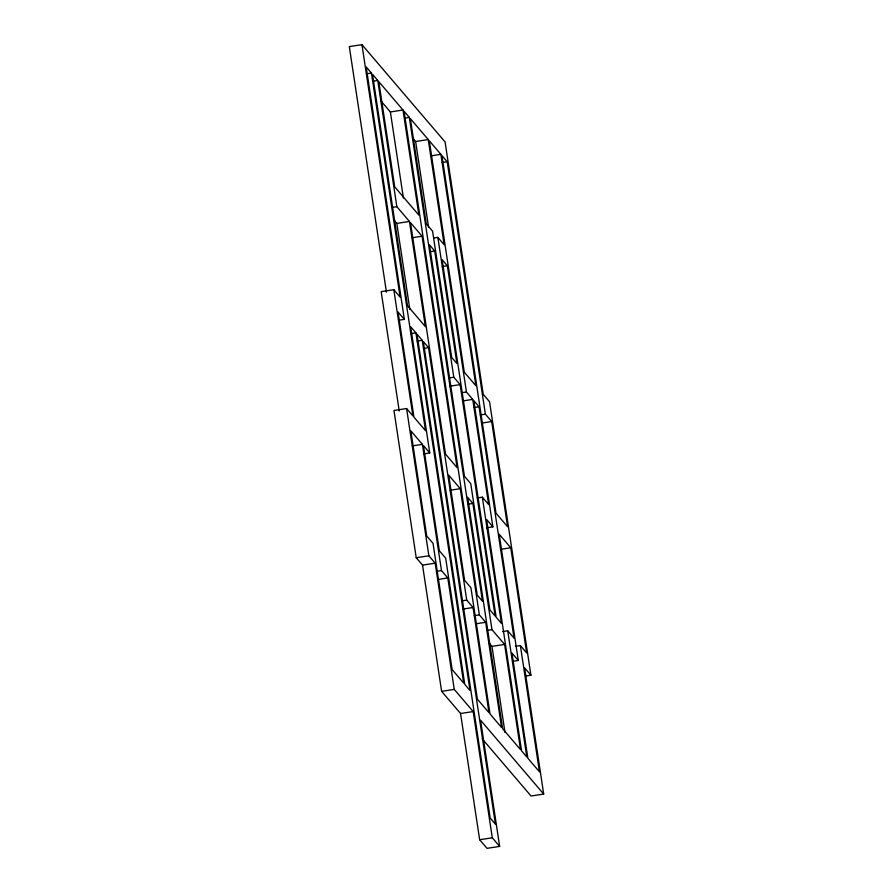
<?xml version="1.0" encoding="UTF-8"?>
<svg xmlns="http://www.w3.org/2000/svg" width="893" height="893" viewBox="0 0 893 893"><rect width="100%" height="100%" fill="white"/><g stroke="black" fill="none" stroke-linecap="round" stroke-linejoin="round"><path stroke-width="1.34" d="M525.865 676.001L530.911 675.231L489.554 401.75L483.247 394.36L445.071 141.92L361.944 44.65L349.308 46.592L386.446 292.134M366.387 73.851L371.443 73.07L425.526 430.694L413.95 417.154L398.044 311.97L404.35 319.359L399.294 320.14M372.705 81.241L377.75 80.459L396.838 206.685L409.463 221.453L425.369 326.637L407.487 305.707L372.493 74.309L377.75 80.459M380.507 100.418L390.375 111.96L403 110.006L418.906 215.191L394.717 186.871L378.811 81.687L403 110.006M405.522 117.988L409.318 117.396L482.488 601.246L477.23 595.095L404.06 111.245L409.318 117.396M412.934 138.37L415.625 141.507L428.249 139.565L444.167 244.749L437.849 237.359L434.065 237.94M430.772 155.895L440.874 154.333L475.869 385.743L464.304 372.202L429.31 140.793L440.874 154.333M442.147 162.504L447.192 161.722L485.379 414.162L491.686 421.552L507.592 526.736L496.006 513.196L441.923 155.572L447.192 161.722M393.054 207.265L396.838 206.685M394.126 220.236L396.827 223.406L409.463 221.453M411.986 237.784L422.088 236.232L457.093 467.642L445.507 454.091L410.512 222.692L422.088 236.232M429.656 251.781L434.712 251.011L453.8 377.226L460.118 384.615L495.124 616.025L489.855 609.863L470.756 483.649L464.449 476.259L429.455 244.849L434.712 251.011M442.292 266.56L447.348 265.779L466.436 392.005L472.743 399.394L488.65 504.578L482.343 497.189L477.286 497.97M361.944 44.65L400.12 297.09L393.813 289.7L381.177 291.643L399.227 411.014M410.88 333.681L415.937 332.899L470.019 690.523L464.762 684.373L445.674 558.147L439.345 550.769L423.438 445.585L429.767 452.963L423.449 453.934M417.187 341.07L422.244 340.289L495.414 824.139L490.157 817.977L416.986 334.138L422.244 340.289M423.494 348.46L428.551 347.678L466.726 600.118L473.056 607.508L488.962 712.692L477.375 699.152L423.293 341.528L428.551 347.678M448.744 378.007L453.8 377.226M450.016 386.167L460.118 384.615M462.641 392.585L466.436 392.005M393.813 289.7L412.901 415.926L406.594 408.536L393.958 410.479L416.227 557.734L422.534 565.124L441.622 691.349L460.565 713.507L479.653 839.733L487.02 848.35L499.645 846.408L480.557 720.182L543.692 794.056L531.056 796.009L482.354 739.013M462.641 400.946L472.743 399.394M473.993 407.554L479.05 406.784L514.044 638.182L507.737 630.793L502.681 631.574M480.322 414.944L485.379 414.162M481.573 423.115L491.686 421.552M412.287 445.908L422.389 444.346L441.477 570.571L447.806 577.961L463.713 683.145L452.126 669.594L433.038 543.379L426.731 535.99L410.825 430.806L422.389 444.346M450.161 490.235L460.275 488.672L479.362 614.897L485.669 622.287L501.576 727.471L490.011 713.92L470.924 587.706L464.594 580.316L448.688 475.132L460.275 488.672M467.832 504.232L472.888 503.451L491.976 629.677L504.612 644.445L520.519 749.629L502.625 728.699L467.631 497.289L472.888 503.451M486.562 527.819L492.88 526.848L473.792 400.622L479.05 406.784M416.227 557.734L428.863 555.792L435.17 563.182L454.258 689.407L473.201 711.565L492.289 837.79L499.645 846.408M500.66 549.329L510.774 547.777L526.68 652.962L520.373 645.572L515.317 646.353M422.534 565.124L435.17 563.182M437.693 571.152L441.477 570.571M437.693 579.512L447.806 577.961M461.681 600.9L466.726 600.118M462.942 609.059L473.056 607.508M474.306 615.668L479.362 614.897M475.567 623.839L485.669 622.287M486.931 630.447L491.976 629.677M489.275 643.228L491.976 646.387L504.612 644.445M513.229 661.233L518.286 660.452L499.198 534.237L510.774 547.777M441.622 691.349L454.258 689.407M460.565 713.507L473.201 711.565M479.653 839.733L492.289 837.79M371.443 73.07L366.175 66.919L404.35 319.359M428.249 139.565L410.367 118.635L426.274 223.819L432.58 231.198L451.668 357.423L456.937 363.574L437.849 237.359M447.348 265.779L442.091 259.629L496.173 617.253L501.431 623.403L482.343 497.189M415.937 332.899L410.668 326.749L429.767 452.963M492.88 526.848L486.573 519.458L521.568 750.857L526.825 757.018L507.737 630.793M518.286 660.452L511.968 653.062L527.875 758.246L539.461 771.798L520.373 645.572M530.911 675.231L524.604 667.841L543.692 794.056M415.625 141.507L428.64 227.57M491.976 646.387L504.991 732.45M390.375 111.96L403.39 198.012M396.827 223.406L409.842 309.458M406.594 408.536L428.863 555.792"/></g></svg>
